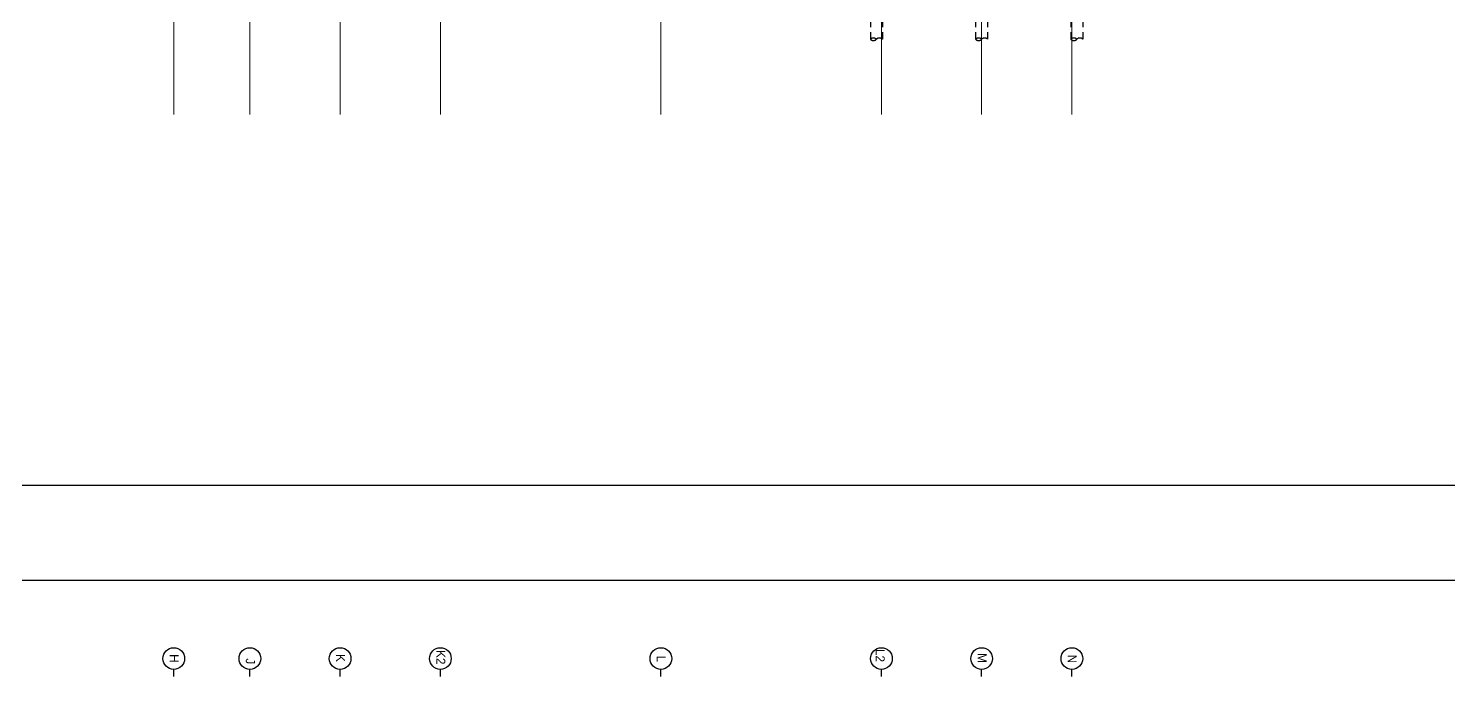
# Model space of a CAD drawing. Header units: millimetres. Extents: x 0 to 841000, y -4805 to 148500.
# Drawn here: x 107087 to 177931, y -4805 to 27524 of the extents above; entities that cross this region are included whole.
import ezdxf

# ---------------------------------------------------------------- set-up
doc = ezdxf.new("R2010")
doc.units = ezdxf.units.MM
doc.header["$LTSCALE"] = 250
doc.linetypes.add('HID', pattern=[2.8, 1.8, -1])
doc.linetypes.add('HIDDEN', pattern=[9.525, 6.35, -3.175])
doc.layers.add('CEN', color=1, linetype='Continuous', lineweight=9)
doc.layers.add('CK', color=221, linetype='Continuous', plot=False)
doc.layers.add('NOPLOT', color=191, linetype='Continuous', plot=False)
doc.layers.add('기초', color=5, linetype='HIDDEN')
doc.styles.add('Gdim', font='Dotum.ttf')

# ---------------------------------------------------------------- blocks, each defined once
blk = doc.blocks.new('파일')
at = {"layer": 'NOPLOT', "linetype": 'HID'}
blk.add_line((71, 790, 0), (671, 790, 0), dxfattribs=at)
at = {"layer": 'NOPLOT'}
blk.add_line((371, 890, 0), (371, 790, 0), dxfattribs=at)
at = {"layer": '기초', "linetype": 'HID'}
for p, q in [((71, 890, 0), (671, 890, 0)), ((71, 890, 0), (71, -2258, 0)), ((671, 890, 0), (671, -2258, 0))]:
    blk.add_line(p, q, dxfattribs=at)
for centre, start, end in [((221, -2408, 0), 45, 135), ((221, -2108, 0), 225, 315), ((521, -2408, 0), 45, 135)]:
    blk.add_arc(centre, 212, start, end, dxfattribs=at)
blk = doc.blocks.new('A$C9ac67253')
at = {"layer": 'CK', "linetype": 'Continuous', "elevation": 0}
for points in [[(0, 119300), (-360, 119300, -1), (-1440, 119300, -1), (-360, 119300, 0)], [(0, 109800), (-360, 109800, -1), (-1440, 109800, -1), (-360, 109800, 0)], [(0, 98800), (-360, 98800, -1), (-1440, 98800, -1), (-360, 98800, 0)], [(0, 87800), (-360, 87800, -1), (-1440, 87800, -1), (-360, 87800, 0)], [(0, 82800), (-360, 82800, -1), (-1440, 82800, -1), (-360, 82800, 0)], [(0, 74500), (-360, 74500, -1), (-1440, 74500, -1), (-360, 74500, 0)]]:
    blk.add_lwpolyline(points, format="xyb", dxfattribs=at)
at = {"layer": 'CK', "linetype": 'Continuous'}
for points in [[(0, 114800), (-360, 114800, -1), (-1440, 114800, -1), (-360, 114800, 0)], [(0, 78300), (-360, 78300, -1), (-1440, 78300, -1), (-360, 78300, 0)]]:
    blk.add_lwpolyline(points, format="xyb", dxfattribs=at)
at = {"layer": 'CK', "linetype": 'Continuous', "style": 'Gdim'}
for s, p in [('N', (-1097, 119096)), ('M', (-1168, 114596)), ('L2', (-1380, 109514)), ('L', (-1050, 98596)), ('K2', (-1323, 87596)), ('K', (-1125, 82596)), ('J', (-912, 78096)), ('H', (-1117, 74296))]:
    blk.add_text(s, height=450, dxfattribs=at).set_placement(p)

msp = doc.modelspace()

# ---------------------------------------------------------------- linework, layer by layer
at = {"layer": 'CEN'}
for p, q in [((114338.209, 105175.547), (114338.209, 23234.416)), ((118138.209, 105175.547), (118138.209, 23234.416)), ((122638.209, 105175.547), (122638.209, 23234.416)), ((127638.211, 105175.547), (127638.211, 23234.416)), ((138638.209, 105175.547), (138638.209, 23234.416)), ((149638.209, 105175.547), (149638.209, 23234.416)), ((154638.209, 105175.547), (154638.209, 23234.416)), ((159138.209, 105175.547), (159138.209, 23234.416))]:
    msp.add_line(p, q, dxfattribs=at)
at = {"layer": 'NOPLOT'}
for points in [[(0, 148500), (0, 0), (210250, 0), (210250, 148500)], [(8250, 143750), (8250, 4750), (182250, 4750), (182250, 143750)]]:
    msp.add_lwpolyline(points, close=True, dxfattribs=at)

# ---------------------------------------------------------------- block references
at = {"layer": 'CK', "rotation": 270}
msp.add_blockref('A$C9ac67253', (39838.209, -4805.364), dxfattribs=at)
at = {"layer": '기초'}
for p in [(149017.285, 29239.267, 0), (154267.285, 29239.267, 0), (159017.285, 29239.267, 0)]:
    msp.add_blockref('파일', p, dxfattribs=at)

doc.saveas('drawing.dxf')
